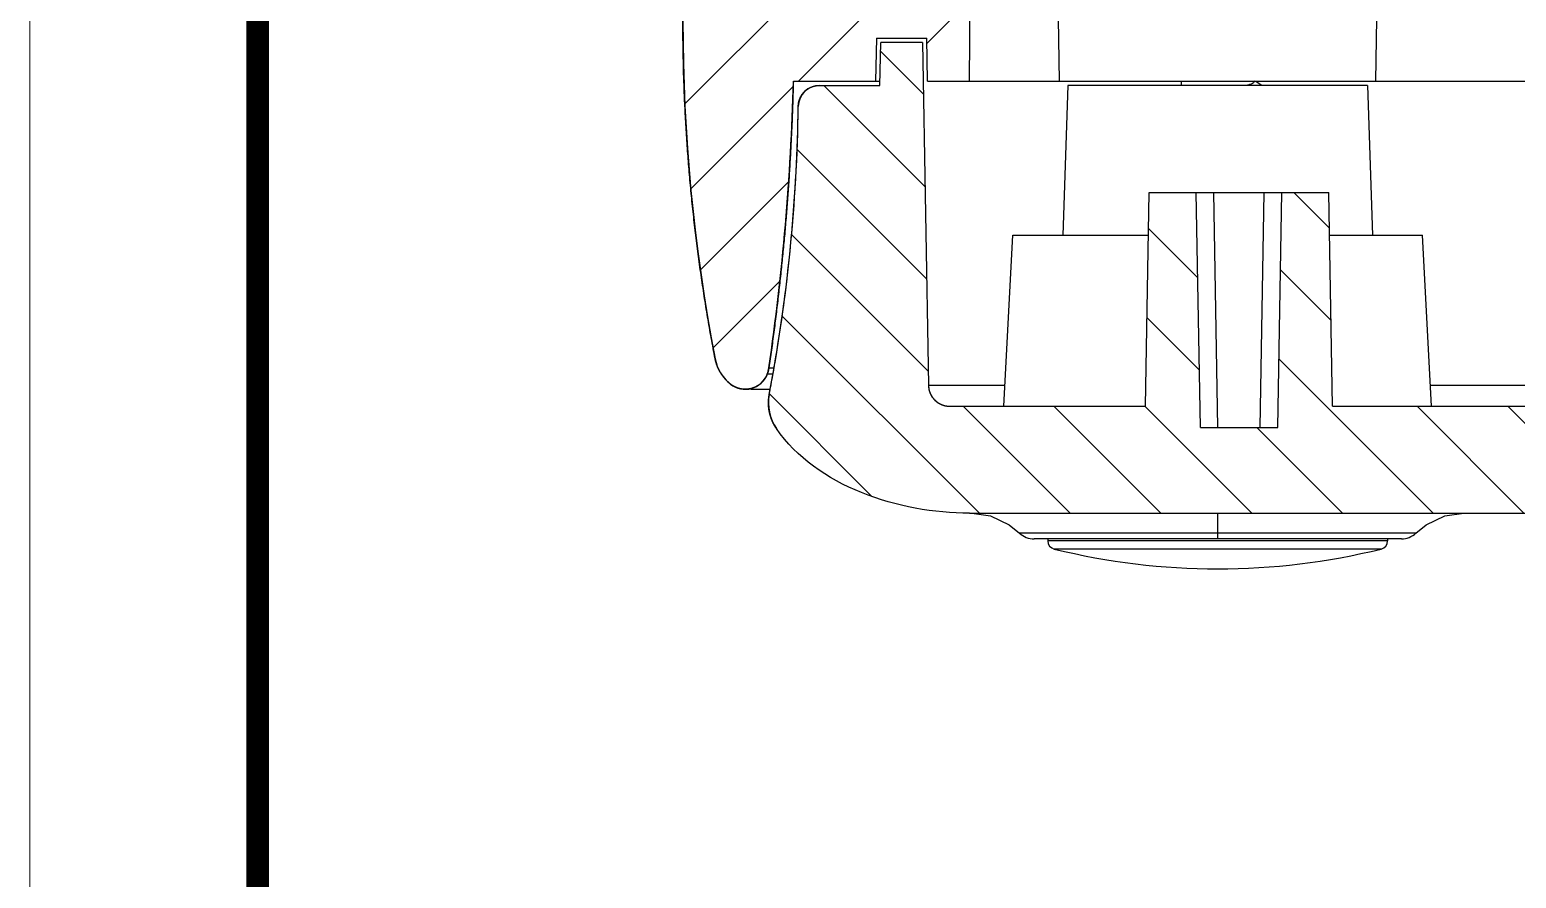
# Model space of a CAD drawing. Header units: millimetres. Extents: x 1884 to 2552, y 611 to 826.
# Drawn here: x 1884.03 to 1918.78, y 650.06 to 669.89 of the extents above; entities that cross this region are included whole.
import ezdxf

# ---------------------------------------------------------------- set-up
doc = ezdxf.new("R2010")
doc.units = ezdxf.units.MM
doc.layers.add('from', color=7, linetype='Continuous', lineweight=13)

msp = doc.modelspace()

# ---------------------------------------------------------------- hatches: boundary and pattern name
at = {"linetype": 'Continuous'}
h = msp.add_hatch(dxfattribs=at)
h.set_pattern_fill('DEFAULT__2', color=2, scale=1.5, angle=45, style=0, pattern_type=0)
h.set_pattern_definition([(45, (1556.4713, 573.4746), (-1.06066, 1.06066), [])])
edge = h.paths.add_edge_path()
edge.add_spline(control_points=[(1901.309, 678.19), (1901.634, 675.969), (1901.825, 673.732), (1901.881, 671.488)], knot_values=[0, 0, 0, 0, 1, 1, 1, 1], weights=[1, 0.998793, 0.998793, 1], degree=3, periodic=0)
edge.add_line((1901.881, 671.488), (1903.946, 671.488))
edge.add_line((1903.946, 671.488), (1903.976, 672.638))
edge.add_line((1903.976, 672.638), (1906.009, 672.638))
edge.add_line((1906.009, 672.638), (1906.016, 671.888))
edge.add_line((1906.016, 671.888), (1905.988, 668.688))
edge.add_line((1905.015, 668.688), (1905.988, 668.688))
edge.add_line((1905.015, 668.688), (1904.997, 669.688))
edge.add_line((1903.828, 669.688), (1904.997, 669.688))
edge.add_line((1903.828, 669.688), (1903.802, 668.688))
edge.add_line((1901.881, 668.688), (1903.802, 668.688))
edge.add_spline(control_points=[(1901.881, 668.688), (1901.825, 666.444), (1901.634, 664.208), (1901.309, 661.987)], knot_values=[0, 0, 0, 0, 1, 1, 1, 1], weights=[1, 0.998793, 0.998793, 1], degree=3, periodic=0)
edge.add_spline(control_points=[(1901.309, 661.987), (1901.302, 661.936), (1901.289, 661.887), (1901.27, 661.839)], knot_values=[0, 0, 0, 0, 1, 1, 1, 1], weights=[1, 0.996024, 0.996024, 1], degree=3, periodic=0)
edge.add_spline(control_points=[(1901.27, 661.839), (1901.126, 661.46), (1900.735, 661.352), (1900.416, 661.603)], knot_values=[0, 0, 0, 0, 1, 1, 1, 1], weights=[1, 0.728025, 0.728025, 1], degree=3, periodic=0)
edge.add_spline(control_points=[(1900.416, 661.603), (1900.225, 661.753), (1900.099, 661.961), (1900.053, 662.199)], knot_values=[0, 0, 0, 0, 1, 1, 1, 1], weights=[1, 0.95813, 0.95813, 1], degree=3, periodic=0)
edge.add_spline(control_points=[(1900.053, 662.199), (1899.551, 664.801), (1899.299, 667.439), (1899.299, 670.088)], knot_values=[0, 0, 0, 0, 1, 1, 1, 1], weights=[1, 0.996974, 0.996974, 1], degree=3, periodic=0)
edge.add_spline(control_points=[(1899.299, 670.088), (1899.299, 672.738), (1899.551, 675.376), (1900.053, 677.978)], knot_values=[0, 0, 0, 0, 1, 1, 1, 1], weights=[1, 0.996974, 0.996974, 1], degree=3, periodic=0)
edge.add_spline(control_points=[(1900.053, 677.978), (1900.099, 678.216), (1900.225, 678.423), (1900.416, 678.574)], knot_values=[0, 0, 0, 0, 1, 1, 1, 1], weights=[1, 0.95813, 0.95813, 1], degree=3, periodic=0)
edge.add_spline(control_points=[(1900.416, 678.574), (1900.735, 678.825), (1901.126, 678.717), (1901.27, 678.338)], knot_values=[0, 0, 0, 0, 1, 1, 1, 1], weights=[1, 0.728025, 0.728025, 1], degree=3, periodic=0)
edge.add_spline(control_points=[(1901.27, 678.338), (1901.289, 678.29), (1901.302, 678.24), (1901.309, 678.19)], knot_values=[0, 0, 0, 0, 1, 1, 1, 1], weights=[1, 0.996024, 0.996024, 1], degree=3, periodic=0)
edge = h.paths.add_edge_path()
edge.add_spline(control_points=[(1969.299, 670.088), (1969.299, 667.439), (1969.047, 664.801), (1968.545, 662.199)], knot_values=[0, 0, 0, 0, 1, 1, 1, 1], weights=[1, 0.996974, 0.996974, 1], degree=3, periodic=0)
edge.add_spline(control_points=[(1968.545, 662.199), (1968.499, 661.961), (1968.373, 661.753), (1968.182, 661.603)], knot_values=[0, 0, 0, 0, 1, 1, 1, 1], weights=[1, 0.95813, 0.95813, 1], degree=3, periodic=0)
edge.add_spline(control_points=[(1968.182, 661.603), (1967.863, 661.352), (1967.472, 661.46), (1967.327, 661.839)], knot_values=[0, 0, 0, 0, 1, 1, 1, 1], weights=[1, 0.728025, 0.728025, 1], degree=3, periodic=0)
edge.add_spline(control_points=[(1967.327, 661.839), (1967.309, 661.887), (1967.296, 661.936), (1967.289, 661.987)], knot_values=[0, 0, 0, 0, 1, 1, 1, 1], weights=[1, 0.996024, 0.996024, 1], degree=3, periodic=0)
edge.add_spline(control_points=[(1967.289, 661.987), (1967.255, 662.221), (1967.222, 662.454), (1967.191, 662.688)], knot_values=[0, 0, 0, 0, 1, 1, 1, 1], weights=[1, 0.999987, 0.999987, 1], degree=3, periodic=0)
edge.add_line((1967.191, 662.688), (1966.215, 662.688))
edge.add_line((1966.215, 662.688), (1966.202, 662.188))
edge.add_line((1965.728, 662.188), (1966.202, 662.188))
edge.add_line((1965.728, 662.188), (1965.375, 675.688))
edge.add_line((1965.375, 675.688), (1963.705, 675.688))
edge.add_line((1963.705, 675.688), (1963.686, 674.588))
edge.add_line((1962.606, 674.588), (1963.686, 674.588))
edge.add_line((1962.606, 674.588), (1962.622, 676.388))
edge.add_line((1963.978, 676.388), (1962.622, 676.388))
edge.add_line((1963.978, 676.388), (1964.054, 678.588))
edge.add_line((1965.277, 678.588), (1964.054, 678.588))
edge.add_line((1965.306, 677.488), (1965.277, 678.588))
edge.add_line((1967.191, 677.488), (1965.306, 677.488))
edge.add_spline(control_points=[(1967.191, 677.488), (1967.222, 677.722), (1967.255, 677.956), (1967.289, 678.19)], knot_values=[0, 0, 0, 0, 1, 1, 1, 1], weights=[1, 0.999987, 0.999987, 1], degree=3, periodic=0)
edge.add_spline(control_points=[(1967.289, 678.19), (1967.296, 678.24), (1967.309, 678.29), (1967.327, 678.338)], knot_values=[0, 0, 0, 0, 1, 1, 1, 1], weights=[1, 0.996024, 0.996024, 1], degree=3, periodic=0)
edge.add_spline(control_points=[(1967.327, 678.338), (1967.472, 678.717), (1967.863, 678.825), (1968.182, 678.574)], knot_values=[0, 0, 0, 0, 1, 1, 1, 1], weights=[1, 0.728025, 0.728025, 1], degree=3, periodic=0)
edge.add_spline(control_points=[(1968.182, 678.574), (1968.373, 678.423), (1968.499, 678.216), (1968.545, 677.978)], knot_values=[0, 0, 0, 0, 1, 1, 1, 1], weights=[1, 0.95813, 0.95813, 1], degree=3, periodic=0)
edge.add_spline(control_points=[(1968.545, 677.978), (1969.047, 675.376), (1969.299, 672.738), (1969.299, 670.088)], knot_values=[0, 0, 0, 0, 1, 1, 1, 1], weights=[1, 0.996974, 0.996974, 1], degree=3, periodic=0)
h = msp.add_hatch(dxfattribs=at)
h.set_pattern_fill('DEFAULT__3', color=2, scale=1.5, angle=-45, style=0, pattern_type=0)
h.set_pattern_definition([(315, (1558.5926, 573.4746), (1.06066, 1.06066), [])])
edge = h.paths.add_edge_path()
edge.add_line((1905.999, 658.588), (1921.773, 658.588))
edge.add_spline(control_points=[(1905.999, 658.588), (1904.386, 658.588), (1902.398, 659.241), (1901.486, 660.567)], knot_values=[0, 0, 0, 0, 1, 1, 1, 1], degree=3, periodic=0)
edge.add_spline(control_points=[(1901.486, 660.567), (1901.323, 660.803), (1901.264, 661.084), (1901.318, 661.365)], knot_values=[0, 0, 0, 0, 1, 1, 1, 1], weights=[1, 0.948541, 0.948541, 1], degree=3, periodic=0)
edge.add_arc((1863.332, 668.592), 38.667, 349.228, 359.2629)
edge.add_spline(control_points=[(1901.996, 668.095), (1902, 668.385), (1902.206, 668.588), (1902.496, 668.588)], knot_values=[0, 0, 0, 0, 1, 1, 1, 1], weights=[1, 0.807748, 0.807748, 1], degree=3, periodic=0)
edge.add_line((1902.496, 668.588), (1903.899, 668.588))
edge.add_line((1903.899, 668.588), (1903.925, 669.588))
edge.add_line((1904.899, 669.588), (1903.925, 669.588))
edge.add_line((1904.899, 669.588), (1905.039, 661.58))
edge.add_spline(control_points=[(1905.039, 661.58), (1905.044, 661.291), (1905.25, 661.088), (1905.539, 661.088)], knot_values=[0, 0, 0, 0, 1, 1, 1, 1], weights=[1, 0.808834, 0.808834, 1], degree=3, periodic=0)
edge.add_line((1905.539, 661.088), (1910.112, 661.088))
edge.add_line((1910.112, 661.088), (1910.199, 666.088))
edge.add_line((1910.199, 666.088), (1911.299, 666.088))
edge.add_line((1911.395, 660.588), (1911.299, 666.088))
edge.add_line((1911.395, 660.588), (1913.203, 660.588))
edge.add_line((1913.203, 660.588), (1913.299, 666.088))
edge.add_line((1913.299, 666.088), (1914.399, 666.088))
edge.add_line((1914.486, 661.088), (1914.399, 666.088))
edge.add_line((1914.486, 661.088), (1954.112, 661.088))
edge.add_line((1954.112, 661.088), (1954.199, 666.088))
edge.add_line((1954.199, 666.088), (1955.299, 666.088))
edge.add_line((1955.395, 660.588), (1955.299, 666.088))
edge.add_line((1955.395, 660.588), (1957.203, 660.588))
edge.add_line((1957.203, 660.588), (1957.299, 666.088))
edge.add_line((1957.299, 666.088), (1958.399, 666.088))
edge.add_line((1958.486, 661.088), (1958.399, 666.088))
edge.add_line((1958.486, 661.088), (1963.059, 661.088))
edge.add_spline(control_points=[(1963.059, 661.088), (1963.348, 661.088), (1963.554, 661.291), (1963.559, 661.58)], knot_values=[0, 0, 0, 0, 1, 1, 1, 1], weights=[1, 0.808834, 0.808834, 1], degree=3, periodic=0)
edge.add_line((1963.559, 661.58), (1963.804, 675.588))
edge.add_line((1965.277, 675.588), (1963.804, 675.588))
edge.add_line((1965.277, 675.588), (1965.631, 662.088))
edge.add_line((1965.631, 662.088), (1966.318, 662.088))
edge.add_line((1966.318, 662.088), (1966.331, 662.588))
edge.add_line((1966.643, 662.588), (1966.331, 662.588))
edge.add_spline(control_points=[(1966.643, 662.588), (1966.898, 662.588), (1967.093, 662.423), (1967.136, 662.171)], knot_values=[0, 0, 0, 0, 1, 1, 1, 1], weights=[1, 0.842376, 0.842376, 1], degree=3, periodic=0)
edge.add_arc((2005.173, 668.577), 38.573, 189.5586, 190.7753)
edge.add_spline(control_points=[(1967.28, 661.365), (1967.334, 661.084), (1967.275, 660.803), (1967.112, 660.567)], knot_values=[0, 0, 0, 0, 1, 1, 1, 1], weights=[1, 0.948541, 0.948541, 1], degree=3, periodic=0)
edge.add_spline(control_points=[(1967.112, 660.567), (1966.2, 659.241), (1964.212, 658.588), (1962.599, 658.588)], knot_values=[0, 0, 0, 0, 1, 1, 1, 1], degree=3, periodic=0)
edge.add_line((1946.825, 658.588), (1962.599, 658.588))
edge.add_line((1946.799, 658.888), (1946.825, 658.588))
edge.add_line((1921.799, 658.888), (1946.799, 658.888))
edge.add_line((1921.799, 658.888), (1921.773, 658.588))

# ---------------------------------------------------------------- linework, layer by layer
at = {"color": 7, "linetype": 'Continuous'}
for p, q in [((1906.016, 671.888), (1905.988, 668.688)), ((1906.016, 671.888), (1905.988, 668.688)), ((1908.105, 668.688), (1908.049, 671.888)), ((1915.493, 668.688), (1915.549, 671.888)), ((1903.828, 669.688), (1903.802, 668.688)), ((1903.828, 669.688), (1903.802, 668.688)), ((1903.828, 669.688), (1904.997, 669.688)), ((1903.828, 669.688), (1904.997, 669.688)), ((1903.899, 668.588), (1903.925, 669.588)), ((1903.899, 668.588), (1903.925, 669.588)), ((1904.899, 669.588), (1903.925, 669.588)), ((1904.899, 669.588), (1903.925, 669.588)), ((1904.899, 669.588), (1905.039, 661.58)), ((1904.899, 669.588), (1905.039, 661.58)), ((1905.015, 668.688), (1904.997, 669.688)), ((1905.015, 668.688), (1904.997, 669.688)), ((1901.881, 668.688), (1903.902, 668.688)), ((1901.881, 668.688), (1903.802, 668.688)), ((1902.496, 668.588), (1903.899, 668.588)), ((1902.496, 668.588), (1903.899, 668.588)), ((1905.015, 668.688), (1963.583, 668.688)), ((1905.015, 668.688), (1905.988, 668.688)), ((1908.299, 668.588), (1908.177, 665.088)), ((1915.299, 668.588), (1908.299, 668.588)), ((1910.949, 668.688), (1910.949, 668.588)), ((1915.299, 668.588), (1915.421, 665.088)), ((1910.112, 661.088), (1910.199, 666.088)), ((1910.112, 661.088), (1910.199, 666.088)), ((1910.199, 666.088), (1914.399, 666.088)), ((1910.199, 666.088), (1911.299, 666.088)), ((1911.395, 660.588), (1911.299, 666.088)), ((1911.395, 660.588), (1911.299, 666.088)), ((1911.806, 660.588), (1911.71, 666.088)), ((1912.792, 660.588), (1912.888, 666.088)), ((1913.203, 660.588), (1913.299, 666.088)), ((1913.203, 660.588), (1913.299, 666.088)), ((1913.299, 666.088), (1914.399, 666.088)), ((1914.486, 661.088), (1914.399, 666.088)), ((1914.486, 661.088), (1914.399, 666.088)), ((1906.799, 661.088), (1907.009, 665.088)), ((1907.009, 665.088), (1910.182, 665.088)), ((1914.416, 665.088), (1916.589, 665.088)), ((1916.799, 661.088), (1916.589, 665.088)), ((1901.309, 661.987), (1901.417, 661.987)), ((1901.417, 661.987), (1901.418, 661.987)), ((1901.394, 661.839), (1901.271, 661.839)), ((1905.039, 661.58), (1906.825, 661.58)), ((1916.773, 661.58), (1932.12, 661.58)), ((1900.89, 661.485), (1900.979, 661.485)), ((1900.979, 661.485), (1901.337, 661.485)), ((1905.539, 661.088), (1910.112, 661.088)), ((1905.539, 661.088), (1910.112, 661.088)), ((1914.486, 661.088), (1954.112, 661.088)), ((1914.486, 661.088), (1954.112, 661.088)), ((1911.395, 660.588), (1913.203, 660.588)), ((1911.395, 660.588), (1913.203, 660.588)), ((1905.999, 658.588), (1962.599, 658.588)), ((1905.999, 658.588), (1921.773, 658.588)), ((1911.799, 657.988), (1911.799, 658.588)), ((1916.432, 658.121), (1907.166, 658.121)), ((1916.092, 657.988), (1907.506, 657.988)), ((1907.827, 657.988), (1907.828, 657.942)), ((1907.827, 657.988), (1907.828, 657.942)), ((1915.77, 657.942), (1907.828, 657.942)), ((1915.618, 657.751), (1907.98, 657.751)), ((1915.771, 657.988), (1915.77, 657.942)), ((1915.771, 657.988), (1915.77, 657.942))]:
    msp.add_line(p, q, dxfattribs=at)
for points in [[(1912.831, 668.588), (1912.698, 668.667), (1912.663, 668.688)], [(1906.049, 658.588), (1906.487, 658.525), (1906.925, 658.314), (1907.166, 658.121)], [(1916.432, 658.121), (1916.673, 658.314), (1917.111, 658.525), (1917.549, 658.588)]]:
    msp.add_lwpolyline(points, dxfattribs=at)
for centre, radius, start, end in [((1940.939, 670.088), 41.64, 169.0782, 190.9218), ((1845.985, 670.088), 55.914, 351.669, 358.5653), ((1902.496, 668.088), 0.5, 90, 179.2659), ((1863.332, 668.592), 38.667, 349.228, 359.2629), ((1863.328, 668.592), 38.671, 350.1362, 359.2627), ((1901.035, 662.388), 1, 190.9218, 231.7505), ((1900.616, 662.088), 0.7, 339.1472, 351.669), ((1863.415, 668.578), 38.583, 349.9088, 350.1346), ((1900.756, 662.035), 0.55, 231.7506, 339.1472), ((1863.439, 668.574), 38.559, 349.2246, 349.9089), ((1905.539, 661.588), 0.5, 181, 270), ((1902.357, 661.167), 1.058, 169.2246, 214.5432), ((1907.506, 658.488), 0.5, 227.2522, 270), ((1916.092, 658.488), 0.5, 270, 312.7478), ((1908.028, 657.945), 0.2, 181, 256.1829), ((1911.799, 673.28), 15.991, 256.1829, 283.8171), ((1915.57, 657.945), 0.2, 283.8171, 359)]:
    msp.add_arc(centre, radius, start, end, dxfattribs=at)
for points, start_tangent, end_tangent in [([(1900.053, 662.199), (1900.007, 662.442), (1899.962, 662.686), (1899.919, 662.93), (1899.877, 663.174), (1899.837, 663.419), (1899.798, 663.664), (1899.76, 663.909), (1899.724, 664.154), (1899.689, 664.4), (1899.656, 664.646), (1899.624, 664.892), (1899.594, 665.138), (1899.565, 665.385), (1899.538, 665.632), (1899.512, 665.879), (1899.488, 666.126), (1899.465, 666.373), (1899.444, 666.62), (1899.424, 666.868), (1899.405, 667.115), (1899.388, 667.363), (1899.373, 667.61), (1899.359, 667.858), (1899.346, 668.106), (1899.335, 668.354), (1899.326, 668.602), (1899.317, 668.849), (1899.311, 669.097), (1899.306, 669.345), (1899.302, 669.593), (1899.3, 669.841), (1899.299, 670.088)], (-0.18947, 0.981887), (0, 1)), ([(1901.881, 668.688), (1901.876, 668.478), (1901.869, 668.268), (1901.862, 668.058), (1901.854, 667.848), (1901.845, 667.638), (1901.836, 667.428), (1901.825, 667.218), (1901.814, 667.008), (1901.802, 666.798), (1901.789, 666.588), (1901.776, 666.378), (1901.761, 666.168), (1901.746, 665.958), (1901.73, 665.748), (1901.714, 665.539), (1901.696, 665.329), (1901.678, 665.119), (1901.659, 664.91), (1901.639, 664.701), (1901.618, 664.491), (1901.597, 664.282), (1901.574, 664.073), (1901.551, 663.864), (1901.528, 663.655), (1901.503, 663.446), (1901.478, 663.237), (1901.451, 663.028), (1901.425, 662.82), (1901.397, 662.611), (1901.368, 662.403), (1901.339, 662.195), (1901.309, 661.987)], (-0.025038, -0.999686), (-0.144891, -0.989448)), ([(1901.996, 668.095), (1901.996, 668.1), (1901.996, 668.106), (1901.996, 668.111), (1901.997, 668.117), (1901.997, 668.122), (1901.997, 668.128), (1901.998, 668.134), (1901.998, 668.139), (1901.999, 668.145), (1902, 668.151), (1902, 668.156), (1902.001, 668.162), (1902.002, 668.168), (1902.003, 668.174), (1902.004, 668.179), (1902.005, 668.185), (1902.006, 668.191), (1902.008, 668.197), (1902.009, 668.202), (1902.01, 668.208), (1902.012, 668.214), (1902.013, 668.22), (1902.015, 668.225), (1902.017, 668.231), (1902.018, 668.237), (1902.02, 668.243), (1902.022, 668.248), (1902.024, 668.254), (1902.026, 668.26), (1902.028, 668.266), (1902.03, 668.271), (1902.033, 668.277), (1902.035, 668.283), (1902.038, 668.288), (1902.04, 668.294), (1902.043, 668.3), (1902.045, 668.305), (1902.048, 668.311), (1902.051, 668.317), (1902.054, 668.322), (1902.057, 668.328), (1902.06, 668.333), (1902.063, 668.339), (1902.066, 668.344), (1902.069, 668.349), (1902.073, 668.355), (1902.076, 668.36), (1902.08, 668.365), (1902.083, 668.371), (1902.087, 668.376), (1902.09, 668.381), (1902.094, 668.386), (1902.098, 668.391), (1902.102, 668.396), (1902.106, 668.401), (1902.11, 668.406), (1902.114, 668.411), (1902.118, 668.416), (1902.122, 668.421), (1902.127, 668.426), (1902.131, 668.43), (1902.135, 668.435), (1902.14, 668.44), (1902.144, 668.444), (1902.149, 668.449), (1902.154, 668.453), (1902.158, 668.457), (1902.163, 668.462), (1902.168, 668.466), (1902.173, 668.47), (1902.178, 668.474), (1902.183, 668.478), (1902.188, 668.482), (1902.193, 668.486), (1902.198, 668.49), (1902.203, 668.494), (1902.208, 668.497), (1902.213, 668.501), (1902.219, 668.505), (1902.224, 668.508), (1902.229, 668.512), (1902.235, 668.515), (1902.24, 668.518), (1902.246, 668.521), (1902.251, 668.524), (1902.257, 668.527), (1902.262, 668.53), (1902.268, 668.533), (1902.273, 668.536), (1902.279, 668.539), (1902.285, 668.542), (1902.29, 668.544), (1902.296, 668.547), (1902.302, 668.549), (1902.307, 668.551), (1902.313, 668.554), (1902.319, 668.556), (1902.324, 668.558), (1902.33, 668.56), (1902.336, 668.562), (1902.342, 668.564), (1902.348, 668.566), (1902.353, 668.568), (1902.359, 668.569), (1902.365, 668.571), (1902.371, 668.572), (1902.377, 668.574), (1902.382, 668.575), (1902.388, 668.577), (1902.394, 668.578), (1902.4, 668.579), (1902.405, 668.58), (1902.411, 668.581), (1902.417, 668.582), (1902.423, 668.583), (1902.428, 668.584), (1902.434, 668.585), (1902.44, 668.585), (1902.445, 668.586), (1902.451, 668.586), (1902.457, 668.587), (1902.462, 668.587), (1902.468, 668.588), (1902.474, 668.588), (1902.479, 668.588), (1902.485, 668.588), (1902.49, 668.588), (1902.496, 668.588)], (0.012812, 0.999918), (1, 0)), ([(1912.649, 668.677), (1912.633, 668.648), (1912.584, 668.62), (1912.506, 668.592), (1912.491, 668.588)], (0, -1), (-0.95934, -0.282254)), ([(1900.416, 661.603), (1900.407, 661.61), (1900.399, 661.617), (1900.391, 661.624), (1900.382, 661.631), (1900.374, 661.638), (1900.366, 661.645), (1900.358, 661.653), (1900.349, 661.66), (1900.341, 661.668), (1900.334, 661.676), (1900.326, 661.684), (1900.318, 661.691), (1900.31, 661.699), (1900.303, 661.708), (1900.295, 661.716), (1900.288, 661.724), (1900.28, 661.733), (1900.273, 661.741), (1900.266, 661.75), (1900.259, 661.758), (1900.252, 661.767), (1900.245, 661.776), (1900.238, 661.785), (1900.231, 661.794), (1900.225, 661.803), (1900.218, 661.812), (1900.212, 661.821), (1900.205, 661.83), (1900.199, 661.84), (1900.193, 661.849), (1900.187, 661.859), (1900.181, 661.868), (1900.175, 661.878), (1900.169, 661.888), (1900.164, 661.897), (1900.158, 661.907), (1900.153, 661.917), (1900.148, 661.927), (1900.143, 661.937), (1900.138, 661.947), (1900.133, 661.957), (1900.128, 661.967), (1900.123, 661.978), (1900.119, 661.988), (1900.114, 661.998), (1900.11, 662.008), (1900.106, 662.019), (1900.102, 662.029), (1900.098, 662.04), (1900.094, 662.05), (1900.09, 662.061), (1900.087, 662.071), (1900.083, 662.082), (1900.08, 662.092), (1900.077, 662.103), (1900.074, 662.113), (1900.071, 662.124), (1900.068, 662.135), (1900.065, 662.145), (1900.062, 662.156), (1900.06, 662.167), (1900.058, 662.177), (1900.055, 662.188), (1900.053, 662.199)], (-0.785323, 0.619086), (-0.18947, 0.981887)), ([(1901.309, 661.987), (1901.307, 661.978), (1901.306, 661.968), (1901.304, 661.959), (1901.302, 661.949), (1901.3, 661.94), (1901.298, 661.931), (1901.296, 661.921), (1901.294, 661.912), (1901.291, 661.903), (1901.289, 661.894), (1901.286, 661.884), (1901.283, 661.875), (1901.28, 661.866), (1901.277, 661.857), (1901.274, 661.848), (1901.27, 661.839)], (-0.144891, -0.989448), (-0.355969, -0.934498)), ([(1901.27, 661.839), (1901.268, 661.833), (1901.265, 661.826), (1901.263, 661.82), (1901.26, 661.813), (1901.257, 661.807), (1901.254, 661.8), (1901.251, 661.794), (1901.248, 661.787), (1901.244, 661.781), (1901.241, 661.774), (1901.237, 661.768), (1901.234, 661.761), (1901.23, 661.755), (1901.226, 661.748), (1901.222, 661.742), (1901.218, 661.736), (1901.214, 661.729), (1901.209, 661.723), (1901.205, 661.717), (1901.2, 661.71), (1901.196, 661.704), (1901.191, 661.698), (1901.186, 661.692), (1901.181, 661.686), (1901.176, 661.68), (1901.171, 661.673), (1901.166, 661.667), (1901.16, 661.662), (1901.155, 661.656), (1901.149, 661.65), (1901.143, 661.644), (1901.138, 661.638), (1901.132, 661.633), (1901.126, 661.627), (1901.119, 661.622), (1901.113, 661.616), (1901.107, 661.611), (1901.1, 661.606), (1901.094, 661.601), (1901.087, 661.595), (1901.08, 661.59), (1901.073, 661.585), (1901.067, 661.581), (1901.059, 661.576), (1901.052, 661.571), (1901.045, 661.567), (1901.038, 661.562), (1901.03, 661.558), (1901.023, 661.554), (1901.015, 661.55), (1901.008, 661.546), (1901, 661.542), (1900.992, 661.538), (1900.985, 661.534), (1900.977, 661.531), (1900.969, 661.528), (1900.961, 661.524), (1900.953, 661.521), (1900.944, 661.518), (1900.936, 661.515), (1900.928, 661.512), (1900.92, 661.51), (1900.911, 661.507), (1900.903, 661.505), (1900.895, 661.503), (1900.886, 661.5), (1900.878, 661.498), (1900.869, 661.497), (1900.861, 661.495), (1900.852, 661.493), (1900.844, 661.492), (1900.835, 661.491), (1900.826, 661.489), (1900.818, 661.488), (1900.809, 661.488), (1900.801, 661.487), (1900.792, 661.486), (1900.783, 661.486), (1900.775, 661.485), (1900.766, 661.485), (1900.758, 661.485), (1900.749, 661.485), (1900.741, 661.485), (1900.732, 661.486), (1900.724, 661.486), (1900.715, 661.487), (1900.707, 661.487), (1900.699, 661.488), (1900.69, 661.489), (1900.682, 661.49), (1900.674, 661.491), (1900.665, 661.493), (1900.657, 661.494), (1900.649, 661.496), (1900.641, 661.497), (1900.633, 661.499), (1900.625, 661.501), (1900.617, 661.503), (1900.61, 661.505), (1900.602, 661.507), (1900.594, 661.51), (1900.586, 661.512), (1900.579, 661.514), (1900.571, 661.517), (1900.564, 661.52), (1900.557, 661.523), (1900.549, 661.525), (1900.542, 661.528), (1900.535, 661.531), (1900.528, 661.535), (1900.521, 661.538), (1900.514, 661.541), (1900.507, 661.545), (1900.501, 661.548), (1900.494, 661.552), (1900.488, 661.555), (1900.481, 661.559), (1900.475, 661.563), (1900.469, 661.566), (1900.462, 661.57), (1900.456, 661.574), (1900.45, 661.578), (1900.444, 661.582), (1900.438, 661.586), (1900.433, 661.59), (1900.427, 661.595), (1900.421, 661.599), (1900.416, 661.603)], (-0.355969, -0.934498), (-0.785323, 0.619086)), ([(1905.039, 661.58), (1905.039, 661.574), (1905.039, 661.569), (1905.039, 661.563), (1905.04, 661.558), (1905.04, 661.552), (1905.04, 661.546), (1905.041, 661.541), (1905.042, 661.535), (1905.042, 661.53), (1905.043, 661.524), (1905.044, 661.518), (1905.044, 661.513), (1905.045, 661.507), (1905.046, 661.501), (1905.047, 661.495), (1905.049, 661.49), (1905.05, 661.484), (1905.051, 661.478), (1905.052, 661.472), (1905.054, 661.467), (1905.055, 661.461), (1905.057, 661.455), (1905.058, 661.449), (1905.06, 661.444), (1905.062, 661.438), (1905.064, 661.432), (1905.066, 661.427), (1905.068, 661.421), (1905.07, 661.415), (1905.072, 661.409), (1905.074, 661.404), (1905.076, 661.398), (1905.079, 661.392), (1905.081, 661.387), (1905.084, 661.381), (1905.086, 661.375), (1905.089, 661.37), (1905.092, 661.364), (1905.095, 661.359), (1905.097, 661.353), (1905.1, 661.348), (1905.103, 661.342), (1905.107, 661.337), (1905.11, 661.331), (1905.113, 661.326), (1905.116, 661.321), (1905.12, 661.315), (1905.123, 661.31), (1905.127, 661.305), (1905.13, 661.3), (1905.134, 661.294), (1905.138, 661.289), (1905.142, 661.284), (1905.146, 661.279), (1905.15, 661.274), (1905.154, 661.269), (1905.158, 661.264), (1905.162, 661.26), (1905.166, 661.255), (1905.17, 661.25), (1905.175, 661.245), (1905.179, 661.241), (1905.184, 661.236), (1905.188, 661.232), (1905.193, 661.227), (1905.197, 661.223), (1905.202, 661.219), (1905.207, 661.214), (1905.212, 661.21), (1905.217, 661.206), (1905.221, 661.202), (1905.226, 661.198), (1905.231, 661.194), (1905.236, 661.19), (1905.242, 661.186), (1905.247, 661.182), (1905.252, 661.179), (1905.257, 661.175), (1905.262, 661.172), (1905.268, 661.168), (1905.273, 661.165), (1905.278, 661.161), (1905.284, 661.158), (1905.289, 661.155), (1905.295, 661.152), (1905.3, 661.149), (1905.306, 661.146), (1905.311, 661.143), (1905.317, 661.14), (1905.322, 661.138), (1905.328, 661.135), (1905.334, 661.132), (1905.339, 661.13), (1905.345, 661.127), (1905.351, 661.125), (1905.356, 661.123), (1905.362, 661.121), (1905.368, 661.118), (1905.374, 661.116), (1905.379, 661.114), (1905.385, 661.113), (1905.391, 661.111), (1905.397, 661.109), (1905.402, 661.107), (1905.408, 661.106), (1905.414, 661.104), (1905.42, 661.103), (1905.426, 661.101), (1905.431, 661.1), (1905.437, 661.099), (1905.443, 661.098), (1905.449, 661.097), (1905.454, 661.096), (1905.46, 661.095), (1905.466, 661.094), (1905.471, 661.093), (1905.477, 661.092), (1905.483, 661.091), (1905.489, 661.091), (1905.494, 661.09), (1905.5, 661.09), (1905.505, 661.089), (1905.511, 661.089), (1905.517, 661.089), (1905.522, 661.089), (1905.528, 661.088), (1905.533, 661.088), (1905.539, 661.088)], (0.017452, -0.999848), (1, 0)), ([(1901.486, 660.567), (1901.478, 660.578), (1901.471, 660.589), (1901.464, 660.599), (1901.458, 660.61), (1901.451, 660.621), (1901.444, 660.632), (1901.438, 660.643), (1901.431, 660.655), (1901.425, 660.666), (1901.419, 660.678), (1901.413, 660.689), (1901.407, 660.701), (1901.402, 660.713), (1901.396, 660.724), (1901.391, 660.736), (1901.385, 660.748), (1901.38, 660.76), (1901.375, 660.773), (1901.371, 660.785), (1901.366, 660.797), (1901.361, 660.81), (1901.357, 660.822), (1901.353, 660.834), (1901.349, 660.847), (1901.345, 660.86), (1901.341, 660.872), (1901.337, 660.885), (1901.334, 660.898), (1901.331, 660.911), (1901.327, 660.924), (1901.324, 660.936), (1901.322, 660.949), (1901.319, 660.962), (1901.317, 660.975), (1901.314, 660.988), (1901.312, 661.002), (1901.31, 661.015), (1901.308, 661.028), (1901.307, 661.041), (1901.305, 661.054), (1901.304, 661.067), (1901.303, 661.08), (1901.302, 661.093), (1901.301, 661.107), (1901.3, 661.12), (1901.3, 661.133), (1901.299, 661.146), (1901.299, 661.159), (1901.299, 661.172), (1901.299, 661.185), (1901.299, 661.198), (1901.3, 661.212), (1901.301, 661.225), (1901.301, 661.238), (1901.302, 661.25), (1901.303, 661.263), (1901.305, 661.276), (1901.306, 661.289), (1901.308, 661.302), (1901.309, 661.315), (1901.311, 661.327), (1901.313, 661.34), (1901.315, 661.353), (1901.318, 661.365)], (-0.567028, 0.823699), (0.18696, 0.982367)), ([(1905.999, 658.588), (1901.486, 660.567)], (-1, 0), (-0.567028, 0.823699)), ([(1905.999, 658.588), (1901.486, 660.567)], (-1, 0), (-0.567028, 0.823699))]:
    msp.add_spline(points, degree=3, dxfattribs=dict(at, start_tangent=start_tangent, end_tangent=end_tangent))
at = {"layer": 'from'}
msp.add_lwpolyline([(1884.033, 611.167), (2193.173, 611.167), (2193.173, 825.991), (1884.033, 825.991)], close=True, dxfattribs=at)
at = {"layer": 'from', "const_width": 0.533}
msp.add_lwpolyline([(1889.36, 616.494), (1889.36, 820.663), (2187.845, 820.663), (2187.845, 616.494), (1889.36, 616.494)], dxfattribs=at)

doc.saveas('drawing.dxf')
